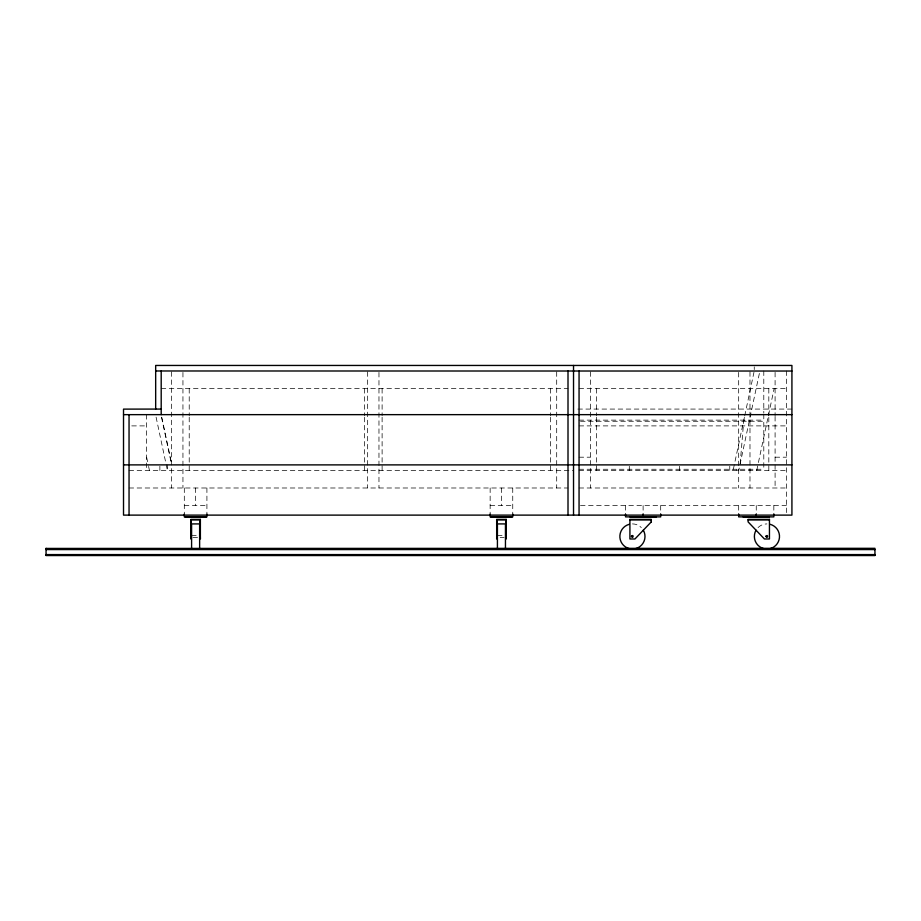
<?xml version="1.0" encoding="UTF-8"?>
<svg xmlns="http://www.w3.org/2000/svg" width="921" height="921" viewBox="0 0 921 921"><rect width="100%" height="100%" fill="white"/><g stroke="black" fill="none" stroke-linecap="round" stroke-linejoin="round"><path stroke-width="0.69" stroke-dasharray="4.61 3.45" d="M740.185 463.735L743.8 420.126L749.21 421.265M744.398 417.317L733.358 469.261L738.769 470.412L759.595 372.383M744.698 415.912L753.954 372.337M756.74 470.412L774.135 388.57M161.198 388.57L568.004 388.57M579.056 388.57L786.396 388.57M577.847 409.074L791.922 409.074M579.056 420.126L763.797 420.126M580.495 421.265L763.797 421.265M131.749 425.893L146.623 425.893M579.056 425.893L786.396 425.893M579.056 457.196L590.361 457.196M775.091 457.196L786.396 457.196M579.056 469.261L763.797 469.261M129.044 470.412L573.53 470.412M579.056 470.412L786.396 470.412M129.044 487.992L568.004 487.992M579.056 487.992L786.396 487.992M184.304 505.571L206.914 505.571M490.145 505.571L512.744 505.571M580.483 505.571L786.396 505.571M191.591 535.469L199.627 535.469M497.421 535.469L505.456 535.469M192.926 537.473L198.291 537.473M500.103 537.473L504.121 537.473M161.797 417.397L171.594 463.482M161.497 417.144L171.341 463.482M156.086 417.144L167.415 470.412L167.415 464.886M146.623 457.196L148.316 465.128M148.592 466.44L149.432 470.412M786.396 370.979L786.396 513.688M775.091 372.337L775.091 415.843M775.091 416.488L775.091 487.992M773.836 505.571L773.836 514.056M768.816 388.57L768.816 415.843M768.816 417.282L768.816 470.412M763.797 370.979L763.797 413.103M763.797 414.254L763.797 470.412M756.256 505.571L756.256 516.877M754.253 366.834L754.253 369.597M749.982 371.808L749.982 487.992M738.677 372.406L738.677 487.992M738.677 505.571L738.677 514.056M729.766 466.268L729.766 470.412M679.525 466.268L679.525 470.412M660.691 505.571L660.691 514.056M643.111 505.571L643.111 516.877M629.296 466.268L629.296 470.412M625.532 505.571L625.532 514.056M596.635 388.57L596.635 415.843M596.635 417.282L596.635 470.412M590.361 371.808L590.361 487.992M556.698 371.808L556.698 487.992M550.424 388.57L550.424 415.843M550.424 417.282L550.424 470.412M512.744 487.992L512.744 514.056M501.438 487.992L501.438 505.571M490.145 487.992L490.145 514.056M382.111 388.57L382.111 415.843M382.111 417.282L382.111 470.412M378.968 372.406L378.968 487.992M367.663 371.808L367.663 487.992M364.532 388.57L364.532 415.843M364.532 417.282L364.532 470.412M206.914 487.992L206.914 514.056M195.609 487.992L195.609 505.571M189.219 388.57L189.219 415.843M189.219 417.282L189.219 470.412M184.304 487.992L184.304 514.056M182.945 372.406L182.945 487.992M171.64 371.808L171.64 487.992M159.874 466.268L159.874 470.412M146.623 414.6L146.623 470.412M632.439 523.911A12.56 12.56 0 0 1 641.315 527.583M758.052 527.583A12.56 12.56 0 0 1 766.928 523.911"/><path stroke-width="1.38" d="M155.672 370.979L791.922 371.036M161.198 409.074L123.518 409.12L123.518 515.115L791.922 515.115L791.922 365.453L155.672 365.453L155.672 409.074M123.518 414.646L791.922 414.646M123.518 464.886L791.922 464.886M629.918 519.893L651.274 519.893M748.094 519.893L769.449 519.893M46.05 548.432L874.95 548.317L874.95 555.547L46.05 555.547L46.05 548.317M46.05 549.572L874.95 549.572M46.05 554.592L874.95 554.592M46.05 554.833L874.95 554.833M46.05 555.075L874.95 555.075M46.05 555.179L874.95 555.305M773.836 514.056L773.836 516.877L738.677 516.877L738.677 514.056M769.449 516.877L743.074 516.877M756.256 514.056L756.256 516.877M660.691 514.056L660.691 516.877L625.532 516.877L625.532 514.056M656.293 516.877L629.918 516.877M643.111 514.056L643.111 516.877M579.056 371.036L579.056 515.115M573.53 365.453L573.53 515.115M568.004 370.979L568.004 515.115M512.744 514.056L512.744 516.877L490.145 516.877L490.145 514.056M512.122 516.877L490.766 516.877M505.456 548.605L505.456 523.911L497.421 523.911L497.421 548.605M206.914 514.056L206.914 516.877L184.304 516.877L184.304 514.056M206.281 516.877L184.937 516.877M199.627 548.605L199.627 523.911L191.591 523.911L191.591 548.605M161.198 370.979L161.198 414.646M129.044 414.646L129.044 515.115M643.307 530.185A12.56 12.56 0 0 1 635.686 548.605M629.181 548.605A12.56 12.56 0 0 1 629.181 524.337M770.186 524.337A12.56 12.56 0 0 1 770.186 548.605M763.682 548.605A12.56 12.56 0 0 1 756.06 530.185M631.461 536.206C632.692 540.051 634.442 533.501 631.461 536.206M765.961 536.206C767.193 540.051 768.943 533.501 765.961 536.206M651.274 521.896L634.949 538.981L629.918 538.981L629.918 519.386L651.274 519.386L651.274 521.896M200.375 519.386L190.831 519.386L190.831 538.981L191.338 519.893L199.88 519.893L200.375 538.981L200.375 519.386M506.216 519.386L496.672 519.386L496.672 538.981L497.167 519.893L505.71 519.893L506.216 538.981L506.216 519.386M769.449 519.386L748.094 519.386L748.094 521.896L764.418 538.981L769.449 538.981L769.449 519.386"/></g></svg>
